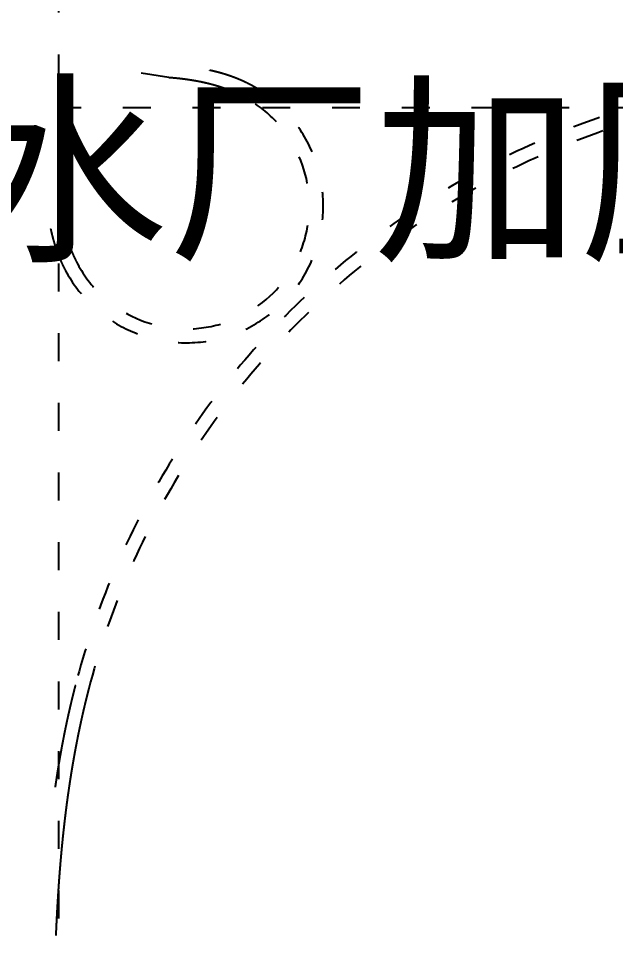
# Model space of a CAD drawing. Header units: millimetres. Extents: x 19715 to 35549, y 3563 to 14826.
# Drawn here: x 21232.6 to 21489.4, y 9319.4 to 9720.6 of the extents above; entities that cross this region are included whole.
import ezdxf

# ---------------------------------------------------------------- set-up
doc = ezdxf.new("R2010")
doc.units = ezdxf.units.MM
doc.linetypes.add('ACAD_ISO03W100', pattern=[30, 12, -18])
doc.layers.get('0').update_dxf_attribs({"linetype": 'ACAD_ISO03W100'})
doc.styles.add('样式 2', font='simhei.ttf')

msp = doc.modelspace()

# ---------------------------------------------------------------- linework, layer by layer
for points in [[(21249.94, 7833.18), (21249.94, 11293.27)], [(21249.94, 7833.18), (21249.94, 11293.27)], [(21249.94, 7833.18), (21249.94, 11293.27)], [(21709.48, 9682.17), (21249.94, 9682.16)], [(21709.48, 9682.17), (21272.44, 9682.16)]]:
    msp.add_lwpolyline(points)
for points in [[(21513.99, 9687.37, 0.000004), (21512.64, 9687.03, 0.000988)], [(21513.99, 9687.37, 0.000004), (21512.64, 9687.03, 0.000988)], [(21513.99, 9687.37, 0.000004), (21512.64, 9687.03, 0.000988)], [(21514.1, 9681.26, 0.000004), (21512.75, 9680.92, 0.272996), (21262.77, 9432.16, 0.000496), (21262.54, 9431.26, 0.000988), (21262.42, 9430.81, 0.000004), (21262.08, 9429.46, 0.000495), (21262.08, 9429.45, 0.000488), (21261.91, 9428.77, 0.000492), (21261.74, 9428.09, 0.000484), (21261.57, 9427.41, 0.000488), (21261.4, 9426.73, 0.00048), (21261.24, 9426.05, 0.000484), (21261.07, 9425.37, 0.000476), (21260.91, 9424.69, 0.00048), (21260.75, 9424.01, 0.000472), (21260.59, 9423.33, 0.000476), (21260.43, 9422.65, 0.000468), (21260.27, 9421.96, 0.000472), (21260.12, 9421.28, 0.000464), (21259.96, 9420.6, 0.000468), (21259.81, 9419.92, 0.00046), (21259.66, 9419.23, 0.000464), (21259.51, 9418.55, 0.000456), (21259.36, 9417.86, 0.00046), (21259.21, 9417.18, 0.000452), (21259.06, 9416.5, 0.000456), (21258.92, 9415.81, 0.000448), (21258.77, 9415.13, 0.000452), (21258.63, 9414.44, 0.000444), (21258.49, 9413.76, 0.000448), (21258.34, 9413.07, 0.00044), (21258.2, 9412.38, 0.000444), (21258.07, 9411.7, 0.000436), (21257.93, 9411.01, 0.00044), (21257.79, 9410.33, 0.000432), (21257.66, 9409.64, 0.000436), (21257.52, 9408.95, 0.000428), (21257.39, 9408.26, 0.000432), (21257.26, 9407.58, 0.000424), (21257.13, 9406.89, 0.000428), (21257, 9406.2, 0.00042), (21256.87, 9405.51, 0.000424), (21256.75, 9404.83, 0.000416), (21256.62, 9404.13, 0.00042), (21256.5, 9403.45, 0.000412), (21256.37, 9402.76, 0.000416), (21256.25, 9402.07, 0.000408), (21256.13, 9401.38, 0.000412), (21256.01, 9400.69, 0.000404), (21255.89, 9400, 0.000408), (21255.77, 9399.31, 0.0004), (21255.66, 9398.62, 0.000404), (21255.54, 9397.93, 0.000396), (21255.43, 9397.24, 0.0004), (21255.31, 9396.55, 0.000392), (21255.2, 9395.86, 0.000396), (21255.09, 9395.17, 0.000388), (21254.98, 9394.47, 0.000392), (21254.87, 9393.79, 0.000384), (21254.76, 9393.09, 0.000388), (21254.66, 9392.4, 0.00038), (21254.55, 9391.71, 0.000384), (21254.45, 9391.02, 0.000376), (21254.34, 9390.32, 0.00038), (21254.24, 9389.63, 0.000372), (21254.14, 9388.94, 0.000376), (21254.04, 9388.25, 0.000368), (21253.94, 9387.55, 0.000372), (21253.84, 9386.86, 0.000364), (21253.74, 9386.16, 0.000368), (21253.65, 9385.47, 0.00036), (21253.55, 9384.78, 0.000364), (21253.46, 9384.09, 0.000356), (21253.36, 9383.39, 0.00036), (21253.27, 9382.7, 0.000352), (21253.18, 9382, 0.000356), (21253.09, 9381.31, 0.000348), (21253, 9380.61, 0.000352), (21252.91, 9379.92, 0.000344), (21252.82, 9379.22, 0.000348), (21252.74, 9378.53, 0.00034), (21252.65, 9377.84, 0.000344), (21252.57, 9377.14, 0.000336), (21252.48, 9376.45, 0.00034), (21252.4, 9375.75, 0.000332), (21252.32, 9375.05, 0.000336), (21252.24, 9374.36, 0.000328), (21252.16, 9373.66, 0.000332), (21252.08, 9372.97, 0.000324), (21252, 9372.27, 0.000328), (21251.93, 9371.58, 0.00032), (21251.85, 9370.88, 0.000324), (21251.77, 9370.19, 0.000316), (21251.7, 9369.49, 0.00032), (21251.63, 9368.8, 0.000312), (21251.55, 9368.1, 0.000316), (21251.48, 9367.41, 0.000308), (21251.41, 9366.7, 0.000312), (21251.34, 9366.01, 0.000304), (21251.27, 9365.31, 0.000308), (21251.2, 9364.62, 0.0003), (21251.13, 9363.92, 0.000304), (21251.07, 9363.23, 0.000296), (21251, 9362.52, 0.0003), (21250.94, 9361.83, 0.000292), (21250.87, 9361.13, 0.000296), (21250.81, 9360.44, 0.000288), (21250.75, 9359.74, 0.000292), (21250.69, 9359.04, 0.000284), (21250.62, 9358.34, 0.000288), (21250.56, 9357.65, 0.00028), (21250.5, 9356.95, 0.000284), (21250.45, 9356.25, 0.000276), (21250.39, 9355.55, 0.00028), (21250.33, 9354.86, 0.000272), (21250.27, 9354.16, 0.000276), (21250.22, 9353.46, 0.000268), (21250.16, 9352.76, 0.000272), (21250.11, 9352.07, 0.000264), (21250.06, 9351.36, 0.000268), (21250.01, 9350.67, 0.00026), (21249.95, 9349.97, 0.000264), (21249.9, 9349.27, 0.000256), (21249.85, 9348.57, 0.00026), (21249.8, 9347.88, 0.000252), (21249.75, 9347.17, 0.000256), (21249.71, 9346.48, 0.000248), (21249.66, 9345.78, 0.000252), (21249.61, 9345.08, 0.000244), (21249.57, 9344.38, 0.000248), (21249.52, 9343.69, 0.00024), (21249.47, 9342.98, 0.000244), (21249.43, 9342.29, 0.000236), (21249.39, 9341.59, 0.00024), (21249.35, 9340.89, 0.000232), (21249.3, 9340.19, 0.000236), (21249.26, 9339.5, 0.000228), (21249.22, 9338.79, 0.000232), (21249.18, 9338.1, 0.000224), (21249.14, 9337.39, 0.000228), (21249.1, 9336.7, 0.00022), (21249.06, 9335.99, 0.000224), (21249.03, 9335.3, 0.000216), (21248.99, 9334.6, 0.00022), (21248.95, 9333.9, 0.000212), (21248.92, 9333.2, 0.000216), (21248.88, 9332.51, 0.000208), (21248.85, 9331.8, 0.000212), (21248.81, 9331.11, 0.000204), (21248.78, 9330.4, 0.000208), (21248.75, 9329.71, 0.0002), (21248.72, 9329, 0.000204), (21248.68, 9328.31, 0.000196), (21248.65, 9327.6, 0.0002), (21248.62, 9326.91, 0.000192), (21248.59, 9326.21, 0.00011), (21248.58, 9325.82)], [(21514.1, 9681.26, 0.000004), (21512.75, 9680.92, 0.272996), (21262.77, 9432.16, 0.000496), (21262.54, 9431.26, 0.000988), (21262.42, 9430.81, 0.000004), (21262.08, 9429.46, 0.000495), (21262.08, 9429.45, 0.000488), (21261.91, 9428.77, 0.000492), (21261.74, 9428.09, 0.000484), (21261.57, 9427.41, 0.000488), (21261.4, 9426.73, 0.00048), (21261.24, 9426.05, 0.000484), (21261.07, 9425.37, 0.000476), (21260.91, 9424.69, 0.00048), (21260.75, 9424.01, 0.000472), (21260.59, 9423.33, 0.000476), (21260.43, 9422.65, 0.000468), (21260.27, 9421.96, 0.000472), (21260.12, 9421.28, 0.000464), (21259.96, 9420.6, 0.000468), (21259.81, 9419.92, 0.00046), (21259.66, 9419.23, 0.000464), (21259.51, 9418.55, 0.000456), (21259.36, 9417.86, 0.00046), (21259.21, 9417.18, 0.000452), (21259.06, 9416.5, 0.000456), (21258.92, 9415.81, 0.000448), (21258.77, 9415.13, 0.000452), (21258.63, 9414.44, 0.000444), (21258.49, 9413.76, 0.000448), (21258.34, 9413.07, 0.00044), (21258.2, 9412.38, 0.000444), (21258.07, 9411.7, 0.000436), (21257.93, 9411.01, 0.00044), (21257.79, 9410.33, 0.000432), (21257.66, 9409.64, 0.000436), (21257.52, 9408.95, 0.000428), (21257.39, 9408.26, 0.000432), (21257.26, 9407.58, 0.000424), (21257.13, 9406.89, 0.000428), (21257, 9406.2, 0.00042), (21256.87, 9405.51, 0.000424), (21256.75, 9404.83, 0.000416), (21256.62, 9404.13, 0.00042), (21256.5, 9403.45, 0.000412), (21256.37, 9402.76, 0.000416), (21256.25, 9402.07, 0.000408), (21256.13, 9401.38, 0.000412), (21256.01, 9400.69, 0.000404), (21255.89, 9400, 0.000408), (21255.77, 9399.31, 0.0004), (21255.66, 9398.62, 0.000404), (21255.54, 9397.93, 0.000396), (21255.43, 9397.24, 0.0004), (21255.31, 9396.55, 0.000392), (21255.2, 9395.86, 0.000396), (21255.09, 9395.17, 0.000388), (21254.98, 9394.47, 0.000392), (21254.87, 9393.79, 0.000384), (21254.76, 9393.09, 0.000388), (21254.66, 9392.4, 0.00038), (21254.55, 9391.71, 0.000384), (21254.45, 9391.02, 0.000376), (21254.34, 9390.32, 0.00038), (21254.24, 9389.63, 0.000372), (21254.14, 9388.94, 0.000376), (21254.04, 9388.25, 0.000368), (21253.94, 9387.55, 0.000372), (21253.84, 9386.86, 0.000364), (21253.74, 9386.16, 0.000368), (21253.65, 9385.47, 0.00036), (21253.55, 9384.78, 0.000364), (21253.46, 9384.09, 0.000356), (21253.36, 9383.39, 0.00036), (21253.27, 9382.7, 0.000352), (21253.18, 9382, 0.000356), (21253.09, 9381.31, 0.000348), (21253, 9380.61, 0.000352), (21252.91, 9379.92, 0.000344), (21252.82, 9379.22, 0.000348), (21252.74, 9378.53, 0.00034), (21252.65, 9377.84, 0.000344), (21252.57, 9377.14, 0.000336), (21252.48, 9376.45, 0.00034), (21252.4, 9375.75, 0.000332), (21252.32, 9375.05, 0.000336), (21252.24, 9374.36, 0.000328), (21252.16, 9373.66, 0.000332), (21252.08, 9372.97, 0.000324), (21252, 9372.27, 0.000328), (21251.93, 9371.58, 0.00032), (21251.85, 9370.88, 0.000324), (21251.77, 9370.19, 0.000316), (21251.7, 9369.49, 0.00032), (21251.63, 9368.8, 0.000312), (21251.55, 9368.1, 0.000316), (21251.48, 9367.41, 0.000308), (21251.41, 9366.7, 0.000312), (21251.34, 9366.01, 0.000304), (21251.27, 9365.31, 0.000308), (21251.2, 9364.62, 0.0003), (21251.13, 9363.92, 0.000304), (21251.07, 9363.23, 0.000296), (21251, 9362.52, 0.0003), (21250.94, 9361.83, 0.000292), (21250.87, 9361.13, 0.000296), (21250.81, 9360.44, 0.000288), (21250.75, 9359.74, 0.000292), (21250.69, 9359.04, 0.000284), (21250.62, 9358.34, 0.000288), (21250.56, 9357.65, 0.00028), (21250.5, 9356.95, 0.000284), (21250.45, 9356.25, 0.000276), (21250.39, 9355.55, 0.00028), (21250.33, 9354.86, 0.000272), (21250.27, 9354.16, 0.000276), (21250.22, 9353.46, 0.000268), (21250.16, 9352.76, 0.000272), (21250.11, 9352.07, 0.000264), (21250.06, 9351.36, 0.000268), (21250.01, 9350.67, 0.00026), (21249.95, 9349.97, 0.000264), (21249.9, 9349.27, 0.000256), (21249.85, 9348.57, 0.00026), (21249.8, 9347.88, 0.000252), (21249.75, 9347.17, 0.000256), (21249.71, 9346.48, 0.000248), (21249.66, 9345.78, 0.000252), (21249.61, 9345.08, 0.000244), (21249.57, 9344.38, 0.000248), (21249.52, 9343.69, 0.00024), (21249.47, 9342.98, 0.000244), (21249.43, 9342.29, 0.000236), (21249.39, 9341.59, 0.00024), (21249.35, 9340.89, 0.000232), (21249.3, 9340.19, 0.000236), (21249.26, 9339.5, 0.000228), (21249.22, 9338.79, 0.000232), (21249.18, 9338.1, 0.000224), (21249.14, 9337.39, 0.000228), (21249.1, 9336.7, 0.00022), (21249.06, 9335.99, 0.000224), (21249.03, 9335.3, 0.000216), (21248.99, 9334.6, 0.00022), (21248.95, 9333.9, 0.000212), (21248.92, 9333.2, 0.000216), (21248.88, 9332.51, 0.000208), (21248.85, 9331.8, 0.000212), (21248.81, 9331.11, 0.000204), (21248.78, 9330.4, 0.000208), (21248.75, 9329.71, 0.0002), (21248.72, 9329, 0.000204), (21248.68, 9328.31, 0.000196), (21248.65, 9327.6, 0.0002), (21248.62, 9326.91, 0.000192), (21248.59, 9326.21, 0.00011), (21248.58, 9325.82)], [(21514.1, 9681.26, 0.000004), (21512.75, 9680.92, 0.272996), (21262.77, 9432.16, 0.000496), (21262.54, 9431.26, 0.000988), (21262.42, 9430.81, 0.000004), (21262.08, 9429.46, 0.000495), (21262.08, 9429.45, 0.000488), (21261.91, 9428.77, 0.000492), (21261.74, 9428.09, 0.000484), (21261.57, 9427.41, 0.000488), (21261.4, 9426.73, 0.00048), (21261.24, 9426.05, 0.000484), (21261.07, 9425.37, 0.000476), (21260.91, 9424.69, 0.00048), (21260.75, 9424.01, 0.000472), (21260.59, 9423.33, 0.000476), (21260.43, 9422.65, 0.000468), (21260.27, 9421.96, 0.000472), (21260.12, 9421.28, 0.000464), (21259.96, 9420.6, 0.000468), (21259.81, 9419.92, 0.00046), (21259.66, 9419.23, 0.000464), (21259.51, 9418.55, 0.000456), (21259.36, 9417.86, 0.00046), (21259.21, 9417.18, 0.000452), (21259.06, 9416.5, 0.000456), (21258.92, 9415.81, 0.000448), (21258.77, 9415.13, 0.000452), (21258.63, 9414.44, 0.000444), (21258.49, 9413.76, 0.000448), (21258.34, 9413.07, 0.00044), (21258.2, 9412.38, 0.000444), (21258.07, 9411.7, 0.000436), (21257.93, 9411.01, 0.00044), (21257.79, 9410.33, 0.000432), (21257.66, 9409.64, 0.000436), (21257.52, 9408.95, 0.000428), (21257.39, 9408.26, 0.000432), (21257.26, 9407.58, 0.000424), (21257.13, 9406.89, 0.000428), (21257, 9406.2, 0.00042), (21256.87, 9405.51, 0.000424), (21256.75, 9404.83, 0.000416), (21256.62, 9404.13, 0.00042), (21256.5, 9403.45, 0.000412), (21256.37, 9402.76, 0.000416), (21256.25, 9402.07, 0.000408), (21256.13, 9401.38, 0.000412), (21256.01, 9400.69, 0.000404), (21255.89, 9400, 0.000408), (21255.77, 9399.31, 0.0004), (21255.66, 9398.62, 0.000404), (21255.54, 9397.93, 0.000396), (21255.43, 9397.24, 0.0004), (21255.31, 9396.55, 0.000392), (21255.2, 9395.86, 0.000396), (21255.09, 9395.17, 0.000388), (21254.98, 9394.47, 0.000392), (21254.87, 9393.79, 0.000384), (21254.76, 9393.09, 0.000388), (21254.66, 9392.4, 0.00038), (21254.55, 9391.71, 0.000384), (21254.45, 9391.02, 0.000376), (21254.34, 9390.32, 0.00038), (21254.24, 9389.63, 0.000372), (21254.14, 9388.94, 0.000376), (21254.04, 9388.25, 0.000368), (21253.94, 9387.55, 0.000372), (21253.84, 9386.86, 0.000364), (21253.74, 9386.16, 0.000368), (21253.65, 9385.47, 0.00036), (21253.55, 9384.78, 0.000364), (21253.46, 9384.09, 0.000356), (21253.36, 9383.39, 0.00036), (21253.27, 9382.7, 0.000352), (21253.18, 9382, 0.000356), (21253.09, 9381.31, 0.000348), (21253, 9380.61, 0.000352), (21252.91, 9379.92, 0.000344), (21252.82, 9379.22, 0.000348), (21252.74, 9378.53, 0.00034), (21252.65, 9377.84, 0.000344), (21252.57, 9377.14, 0.000336), (21252.48, 9376.45, 0.00034), (21252.4, 9375.75, 0.000332), (21252.32, 9375.05, 0.000336), (21252.24, 9374.36, 0.000328), (21252.16, 9373.66, 0.000332), (21252.08, 9372.97, 0.000324), (21252, 9372.27, 0.000328), (21251.93, 9371.58, 0.00032), (21251.85, 9370.88, 0.000324), (21251.77, 9370.19, 0.000316), (21251.7, 9369.49, 0.00032), (21251.63, 9368.8, 0.000312), (21251.55, 9368.1, 0.000316), (21251.48, 9367.41, 0.000308), (21251.41, 9366.7, 0.000312), (21251.34, 9366.01, 0.000304), (21251.27, 9365.31, 0.000308), (21251.2, 9364.62, 0.0003), (21251.13, 9363.92, 0.000304), (21251.07, 9363.23, 0.000296), (21251, 9362.52, 0.0003), (21250.94, 9361.83, 0.000292), (21250.87, 9361.13, 0.000296), (21250.81, 9360.44, 0.000288), (21250.75, 9359.74, 0.000292), (21250.69, 9359.04, 0.000284), (21250.62, 9358.34, 0.000288), (21250.56, 9357.65, 0.00028), (21250.5, 9356.95, 0.000284), (21250.45, 9356.25, 0.000276), (21250.39, 9355.55, 0.00028), (21250.33, 9354.86, 0.000272), (21250.27, 9354.16, 0.000276), (21250.22, 9353.46, 0.000268), (21250.16, 9352.76, 0.000272), (21250.11, 9352.07, 0.000264), (21250.06, 9351.36, 0.000268), (21250.01, 9350.67, 0.00026), (21249.95, 9349.97, 0.000264), (21249.9, 9349.27, 0.000256), (21249.85, 9348.57, 0.00026), (21249.8, 9347.88, 0.000252), (21249.75, 9347.17, 0.000256), (21249.71, 9346.48, 0.000248), (21249.66, 9345.78, 0.000252), (21249.61, 9345.08, 0.000244), (21249.57, 9344.38, 0.000248), (21249.52, 9343.69, 0.00024), (21249.47, 9342.98, 0.000244), (21249.43, 9342.29, 0.000236), (21249.39, 9341.59, 0.00024), (21249.35, 9340.89, 0.000232), (21249.3, 9340.19, 0.000236), (21249.26, 9339.5, 0.000228), (21249.22, 9338.79, 0.000232), (21249.18, 9338.1, 0.000224), (21249.14, 9337.39, 0.000228), (21249.1, 9336.7, 0.00022), (21249.06, 9335.99, 0.000224), (21249.03, 9335.3, 0.000216), (21248.99, 9334.6, 0.00022), (21248.95, 9333.9, 0.000212), (21248.92, 9333.2, 0.000216), (21248.88, 9332.51, 0.000208), (21248.85, 9331.8, 0.000212), (21248.81, 9331.11, 0.000204), (21248.78, 9330.4, 0.000208), (21248.75, 9329.71, 0.0002), (21248.72, 9329, 0.000204), (21248.68, 9328.31, 0.000196), (21248.65, 9327.6, 0.0002), (21248.62, 9326.91, 0.000192), (21248.59, 9326.21, 0.00011), (21248.58, 9325.82)], [(21246.33, 9630.15, 0.001297), (21246.42, 9629.74, 0.002031), (21246.57, 9629.04, 0.002187), (21246.73, 9628.37, 0.002109), (21246.89, 9627.68, 0.002266), (21247.06, 9627.01, 0.002188), (21247.24, 9626.32, 0.002344), (21247.42, 9625.66, 0.002266), (21247.61, 9624.97, 0.002422), (21247.8, 9624.31, 0.002344), (21248, 9623.63, 0.0025), (21248.21, 9622.97, 0.002422), (21248.42, 9622.29, 0.002578), (21248.64, 9621.64, 0.0025), (21248.87, 9620.97, 0.002656), (21249.1, 9620.32, 0.002578), (21249.35, 9619.65, 0.002734), (21249.59, 9619.01, 0.002656), (21249.85, 9618.34, 0.002813), (21250.11, 9617.7, 0.002735), (21250.38, 9617.05, 0.002891), (21250.65, 9616.41, 0.002812), (21250.94, 9615.77, 0.002969), (21251.23, 9615.14, 0.002891), (21251.53, 9614.5, 0.003047), (21251.56, 9614.44, 0.000141), (21252.15, 9613.24, 0.005952), (21252.36, 9612.82, 0.003047), (21252.8, 9612, 1.3389), (21332.97, 9691.78, 0.003047), (21332.15, 9692.22, 0.005952), (21331.73, 9692.43, 0.000141), (21330.53, 9693.03, 0.003047), (21330.48, 9693.06, 0.002891), (21329.84, 9693.36, 0.002969), (21329.21, 9693.65, 0.002813), (21328.56, 9693.95, 0.002891), (21327.93, 9694.22, 0.002734), (21327.28, 9694.5, 0.002813), (21326.64, 9694.76, 0.002656), (21325.98, 9695.02, 0.002734), (21325.33, 9695.27, 0.002578), (21324.67, 9695.51, 0.002656), (21324.02, 9695.75, 0.0025), (21323.35, 9695.98, 0.002578), (21322.7, 9696.2, 0.002422), (21322.02, 9696.42, 0.0025), (21321.36, 9696.63, 0.002344), (21320.68, 9696.84, 0.002422), (21320.02, 9697.03, 0.002266), (21319.34, 9697.22, 0.002344), (21318.67, 9697.41, 0.002187), (21317.98, 9697.59, 0.002266), (21317.32, 9697.76, 0.00211), (21316.63, 9697.93, 0.002188), (21315.96, 9698.09, 0.002031), (21315.26, 9698.24, 0.001297), (21314.85, 9698.34)], [(21246.33, 9630.15, 0.001297), (21246.42, 9629.74, 0.002031), (21246.57, 9629.04, 0.002187), (21246.73, 9628.37, 0.002109), (21246.89, 9627.68, 0.002266), (21247.06, 9627.01, 0.002188), (21247.24, 9626.32, 0.002344), (21247.42, 9625.66, 0.002266), (21247.61, 9624.97, 0.002422), (21247.8, 9624.31, 0.002344), (21248, 9623.63, 0.0025), (21248.21, 9622.97, 0.002422), (21248.42, 9622.29, 0.002578), (21248.64, 9621.64, 0.0025), (21248.87, 9620.97, 0.002656), (21249.1, 9620.32, 0.002578), (21249.35, 9619.65, 0.002734), (21249.59, 9619.01, 0.002656), (21249.85, 9618.34, 0.002813), (21250.11, 9617.7, 0.002735), (21250.38, 9617.05, 0.002891), (21250.65, 9616.41, 0.002812), (21250.94, 9615.77, 0.002969), (21251.23, 9615.14, 0.002891), (21251.53, 9614.5, 0.003047), (21251.56, 9614.44, 0.000141), (21252.15, 9613.24, 0.005952), (21252.36, 9612.82, 0.003047), (21252.8, 9612, 1.3389), (21332.97, 9691.78, 0.003047), (21332.15, 9692.22, 0.005952), (21331.73, 9692.43, 0.000141), (21330.53, 9693.03, 0.003047), (21330.48, 9693.06, 0.002891), (21329.84, 9693.36, 0.002969), (21329.21, 9693.65, 0.002813), (21328.56, 9693.95, 0.002891), (21327.93, 9694.22, 0.002734), (21327.28, 9694.5, 0.002813), (21326.64, 9694.76, 0.002656), (21325.98, 9695.02, 0.002734), (21325.33, 9695.27, 0.002578), (21324.67, 9695.51, 0.002656), (21324.02, 9695.75, 0.0025), (21323.35, 9695.98, 0.002578), (21322.7, 9696.2, 0.002422), (21322.02, 9696.42, 0.0025), (21321.36, 9696.63, 0.002344), (21320.68, 9696.84, 0.002422), (21320.02, 9697.03, 0.002266), (21319.34, 9697.22, 0.002344), (21318.67, 9697.41, 0.002187), (21317.98, 9697.59, 0.002266), (21317.32, 9697.76, 0.00211), (21316.63, 9697.93, 0.002188), (21315.96, 9698.09, 0.002031), (21315.26, 9698.24, 0.001297), (21314.85, 9698.34)], [(21246.33, 9630.15, 0.001297), (21246.42, 9629.74, 0.002031), (21246.57, 9629.04, 0.002187), (21246.73, 9628.37, 0.002109), (21246.89, 9627.68, 0.002266), (21247.06, 9627.01, 0.002188), (21247.24, 9626.32, 0.002344), (21247.42, 9625.66, 0.002266), (21247.61, 9624.97, 0.002422), (21247.8, 9624.31, 0.002344), (21248, 9623.63, 0.0025), (21248.21, 9622.97, 0.002422), (21248.42, 9622.29, 0.002578), (21248.64, 9621.64, 0.0025), (21248.87, 9620.97, 0.002656), (21249.1, 9620.32, 0.002578), (21249.35, 9619.65, 0.002734), (21249.59, 9619.01, 0.002656), (21249.85, 9618.34, 0.002813), (21250.11, 9617.7, 0.002735), (21250.38, 9617.05, 0.002891), (21250.65, 9616.41, 0.002812), (21250.94, 9615.77, 0.002969), (21251.23, 9615.14, 0.002891), (21251.53, 9614.5, 0.003047), (21251.56, 9614.44, 0.000141), (21252.15, 9613.24, 0.005952), (21252.36, 9612.82, 0.003047), (21252.8, 9612, 1.3389), (21332.97, 9691.78, 0.003047), (21332.15, 9692.22, 0.005952), (21331.73, 9692.43, 0.000141), (21330.53, 9693.03, 0.003047), (21330.48, 9693.06, 0.002891), (21329.84, 9693.36, 0.002969), (21329.21, 9693.65, 0.002813), (21328.56, 9693.95, 0.002891), (21327.93, 9694.22, 0.002734), (21327.28, 9694.5, 0.002813), (21326.64, 9694.76, 0.002656), (21325.98, 9695.02, 0.002734), (21325.33, 9695.27, 0.002578), (21324.67, 9695.51, 0.002656), (21324.02, 9695.75, 0.0025), (21323.35, 9695.98, 0.002578), (21322.7, 9696.2, 0.002422), (21322.02, 9696.42, 0.0025), (21321.36, 9696.63, 0.002344), (21320.68, 9696.84, 0.002422), (21320.02, 9697.03, 0.002266), (21319.34, 9697.22, 0.002344), (21318.67, 9697.41, 0.002187), (21317.98, 9697.59, 0.002266), (21317.32, 9697.76, 0.00211), (21316.63, 9697.93, 0.002188), (21315.96, 9698.09, 0.002031), (21315.26, 9698.24, 0.001297), (21314.85, 9698.34)], [(21249.4, 9650.62, 0.001016), (21249.44, 9649.89, 0.001172), (21249.48, 9649.22, 0.001094), (21249.52, 9648.5, 0.00125), (21249.57, 9647.82, 0.001172), (21249.62, 9647.1, 0.001328), (21249.67, 9646.42, 0.00125), (21249.73, 9645.7, 0.001406), (21249.79, 9645.03, 0.001328), (21249.86, 9644.31, 0.001484), (21249.93, 9643.63, 0.001406), (21250, 9642.92, 0.001562), (21250.08, 9642.24, 0.001484), (21250.16, 9641.53, 0.001641), (21250.24, 9640.85, 0.001563), (21250.34, 9640.14, 0.001719), (21250.43, 9639.46, 0.001641), (21250.53, 9638.75, 0.001797), (21250.63, 9638.07, 0.001719), (21250.75, 9637.37, 0.001875), (21250.86, 9636.69, 0.001797), (21250.98, 9635.99, 0.001953), (21251.1, 9635.31, 0.001875), (21251.23, 9634.61, 0.002031), (21251.37, 9633.94, 0.001953), (21251.51, 9633.24, 0.002109), (21251.65, 9632.57, 0.002031), (21251.81, 9631.87, 0.002187), (21251.96, 9631.2, 0.002109), (21252.13, 9630.51, 0.002266), (21252.3, 9629.84, 0.002188), (21252.47, 9629.15, 0.002344), (21252.65, 9628.49, 0.002266), (21252.84, 9627.8, 0.002422), (21253.04, 9627.14, 0.002344), (21253.24, 9626.46, 0.0025), (21253.44, 9625.8, 0.002422), (21253.66, 9625.12, 0.002578), (21253.88, 9624.47, 0.0025), (21254.11, 9623.79, 0.002656), (21254.34, 9623.14, 0.002578), (21254.58, 9622.48, 0.002734), (21254.83, 9621.83, 0.002656), (21255.08, 9621.17, 0.002813), (21255.34, 9620.53, 0.002735), (21255.62, 9619.88, 0.002891), (21255.89, 9619.24, 0.002812), (21256.18, 9618.59, 0.002969), (21256.46, 9617.96, 0.002891), (21256.77, 9617.32, 0.003047), (21256.79, 9617.27, 0.000141), (21257.38, 9616.07, 0.005952), (21257.6, 9615.64, 0.003047), (21258.03, 9614.83, 1.3389), (21330.11, 9686.56, 0.003047), (21329.3, 9686.99, 0.005952), (21328.88, 9687.21, 0.000141), (21327.68, 9687.81, 0.003047), (21327.63, 9687.84, 0.002891), (21326.99, 9688.14, 0.002969), (21326.36, 9688.43, 0.002813), (21325.71, 9688.72, 0.002891), (21325.08, 9689, 0.002734), (21324.42, 9689.28, 0.002813), (21323.79, 9689.54, 0.002656), (21323.13, 9689.8, 0.002734), (21322.48, 9690.05, 0.002578), (21321.82, 9690.29, 0.002656), (21321.17, 9690.53, 0.0025), (21320.5, 9690.76, 0.002578), (21319.84, 9690.98, 0.002422), (21319.17, 9691.2, 0.0025), (21318.51, 9691.41, 0.002344), (21317.83, 9691.61, 0.002422), (21317.17, 9691.81, 0.002266), (21316.48, 9692, 0.002344), (21315.82, 9692.19, 0.002187), (21315.13, 9692.37, 0.002266), (21314.46, 9692.54, 0.00211), (21313.77, 9692.71, 0.002188), (21313.1, 9692.86, 0.002031), (21312.41, 9693.02, 0.002109), (21311.74, 9693.17, 0.001953), (21311.04, 9693.32, 0.002031), (21310.37, 9693.45, 0.001875), (21309.66, 9693.59, 0.001953), (21308.99, 9693.71, 0.001797), (21308.29, 9693.84, 0.001875), (21307.61, 9693.95, 0.001719), (21306.9, 9694.07, 0.001797), (21306.23, 9694.17, 0.001641), (21305.52, 9694.28, 0.001719), (21304.84, 9694.38, 0.001562), (21304.13, 9694.47, 0.00164), (21303.46, 9694.56, 0.001484), (21302.74, 9694.65, 0.001563), (21302.07, 9694.73, 0.001407), (21301.35, 9694.8, 0.001484), (21300.67, 9694.88, 0.001328), (21299.96, 9694.95, 0.001406), (21299.28, 9695.01, 0.00125), (21298.56, 9695.07, 0.001328), (21297.88, 9695.13, 0.001172), (21297.16, 9695.18), (21278.33, 9698.34)], [(21249.4, 9650.62, 0.001016), (21249.44, 9649.89, 0.001172), (21249.48, 9649.22, 0.001094), (21249.52, 9648.5, 0.00125), (21249.57, 9647.82, 0.001172), (21249.62, 9647.1, 0.001328), (21249.67, 9646.42, 0.00125), (21249.73, 9645.7, 0.001406), (21249.79, 9645.03, 0.001328), (21249.86, 9644.31, 0.001484), (21249.93, 9643.63, 0.001406), (21250, 9642.92, 0.001562), (21250.08, 9642.24, 0.001484), (21250.16, 9641.53, 0.001641), (21250.24, 9640.85, 0.001563), (21250.34, 9640.14, 0.001719), (21250.43, 9639.46, 0.001641), (21250.53, 9638.75, 0.001797), (21250.63, 9638.07, 0.001719), (21250.75, 9637.37, 0.001875), (21250.86, 9636.69, 0.001797), (21250.98, 9635.99, 0.001953), (21251.1, 9635.31, 0.001875), (21251.23, 9634.61, 0.002031), (21251.37, 9633.94, 0.001953), (21251.51, 9633.24, 0.002109), (21251.65, 9632.57, 0.002031), (21251.81, 9631.87, 0.002187), (21251.96, 9631.2, 0.002109), (21252.13, 9630.51, 0.002266), (21252.3, 9629.84, 0.002188), (21252.47, 9629.15, 0.002344), (21252.65, 9628.49, 0.002266), (21252.84, 9627.8, 0.002422), (21253.04, 9627.14, 0.002344), (21253.24, 9626.46, 0.0025), (21253.44, 9625.8, 0.002422), (21253.66, 9625.12, 0.002578), (21253.88, 9624.47, 0.0025), (21254.11, 9623.79, 0.002656), (21254.34, 9623.14, 0.002578), (21254.58, 9622.48, 0.002734), (21254.83, 9621.83, 0.002656), (21255.08, 9621.17, 0.002813), (21255.34, 9620.53, 0.002735), (21255.62, 9619.88, 0.002891), (21255.89, 9619.24, 0.002812), (21256.18, 9618.59, 0.002969), (21256.46, 9617.96, 0.002891), (21256.77, 9617.32, 0.003047), (21256.79, 9617.27, 0.000141), (21257.38, 9616.07, 0.005952), (21257.6, 9615.64, 0.003047), (21258.03, 9614.83, 1.3389), (21330.11, 9686.56, 0.003047), (21329.3, 9686.99, 0.005952), (21328.88, 9687.21, 0.000141), (21327.68, 9687.81, 0.003047), (21327.63, 9687.84, 0.002891), (21326.99, 9688.14, 0.002969), (21326.36, 9688.43, 0.002813), (21325.71, 9688.72, 0.002891), (21325.08, 9689, 0.002734), (21324.42, 9689.28, 0.002813), (21323.79, 9689.54, 0.002656), (21323.13, 9689.8, 0.002734), (21322.48, 9690.05, 0.002578), (21321.82, 9690.29, 0.002656), (21321.17, 9690.53, 0.0025), (21320.5, 9690.76, 0.002578), (21319.84, 9690.98, 0.002422), (21319.17, 9691.2, 0.0025), (21318.51, 9691.41, 0.002344), (21317.83, 9691.61, 0.002422), (21317.17, 9691.81, 0.002266), (21316.48, 9692, 0.002344), (21315.82, 9692.19, 0.002187), (21315.13, 9692.37, 0.002266), (21314.46, 9692.54, 0.00211), (21313.77, 9692.71, 0.002188), (21313.1, 9692.86, 0.002031), (21312.41, 9693.02, 0.002109), (21311.74, 9693.17, 0.001953), (21311.04, 9693.32, 0.002031), (21310.37, 9693.45, 0.001875), (21309.66, 9693.59, 0.001953), (21308.99, 9693.71, 0.001797), (21308.29, 9693.84, 0.001875), (21307.61, 9693.95, 0.001719), (21306.9, 9694.07, 0.001797), (21306.23, 9694.17, 0.001641), (21305.52, 9694.28, 0.001719), (21304.84, 9694.38, 0.001562), (21304.13, 9694.47, 0.00164), (21303.46, 9694.56, 0.001484), (21302.74, 9694.65, 0.001563), (21302.07, 9694.73, 0.001407), (21301.35, 9694.8, 0.001484), (21300.67, 9694.88, 0.001328), (21299.96, 9694.95, 0.001406), (21299.28, 9695.01, 0.00125), (21298.56, 9695.07, 0.001328), (21297.88, 9695.13, 0.001172), (21297.16, 9695.18), (21278.33, 9698.34)], [(21249.4, 9650.62, 0.001016), (21249.44, 9649.89, 0.001172), (21249.48, 9649.22, 0.001094), (21249.52, 9648.5, 0.00125), (21249.57, 9647.82, 0.001172), (21249.62, 9647.1, 0.001328), (21249.67, 9646.42, 0.00125), (21249.73, 9645.7, 0.001406), (21249.79, 9645.03, 0.001328), (21249.86, 9644.31, 0.001484), (21249.93, 9643.63, 0.001406), (21250, 9642.92, 0.001562), (21250.08, 9642.24, 0.001484), (21250.16, 9641.53, 0.001641), (21250.24, 9640.85, 0.001563), (21250.34, 9640.14, 0.001719), (21250.43, 9639.46, 0.001641), (21250.53, 9638.75, 0.001797), (21250.63, 9638.07, 0.001719), (21250.75, 9637.37, 0.001875), (21250.86, 9636.69, 0.001797), (21250.98, 9635.99, 0.001953), (21251.1, 9635.31, 0.001875), (21251.23, 9634.61, 0.002031), (21251.37, 9633.94, 0.001953), (21251.51, 9633.24, 0.002109), (21251.65, 9632.57, 0.002031), (21251.81, 9631.87, 0.002187), (21251.96, 9631.2, 0.002109), (21252.13, 9630.51, 0.002266), (21252.3, 9629.84, 0.002188), (21252.47, 9629.15, 0.002344), (21252.65, 9628.49, 0.002266), (21252.84, 9627.8, 0.002422), (21253.04, 9627.14, 0.002344), (21253.24, 9626.46, 0.0025), (21253.44, 9625.8, 0.002422), (21253.66, 9625.12, 0.002578), (21253.88, 9624.47, 0.0025), (21254.11, 9623.79, 0.002656), (21254.34, 9623.14, 0.002578), (21254.58, 9622.48, 0.002734), (21254.83, 9621.83, 0.002656), (21255.08, 9621.17, 0.002813), (21255.34, 9620.53, 0.002735), (21255.62, 9619.88, 0.002891), (21255.89, 9619.24, 0.002812), (21256.18, 9618.59, 0.002969), (21256.46, 9617.96, 0.002891), (21256.77, 9617.32, 0.003047), (21256.79, 9617.27, 0.000141), (21257.38, 9616.07, 0.005952), (21257.6, 9615.64, 0.003047), (21258.03, 9614.83, 1.3389), (21330.11, 9686.56, 0.003047), (21329.3, 9686.99, 0.005952), (21328.88, 9687.21, 0.000141), (21327.68, 9687.81, 0.003047), (21327.63, 9687.84, 0.002891), (21326.99, 9688.14, 0.002969), (21326.36, 9688.43, 0.002813), (21325.71, 9688.72, 0.002891), (21325.08, 9689, 0.002734), (21324.42, 9689.28, 0.002813), (21323.79, 9689.54, 0.002656), (21323.13, 9689.8, 0.002734), (21322.48, 9690.05, 0.002578), (21321.82, 9690.29, 0.002656), (21321.17, 9690.53, 0.0025), (21320.5, 9690.76, 0.002578), (21319.84, 9690.98, 0.002422), (21319.17, 9691.2, 0.0025), (21318.51, 9691.41, 0.002344), (21317.83, 9691.61, 0.002422), (21317.17, 9691.81, 0.002266), (21316.48, 9692, 0.002344), (21315.82, 9692.19, 0.002187), (21315.13, 9692.37, 0.002266), (21314.46, 9692.54, 0.00211), (21313.77, 9692.71, 0.002188), (21313.1, 9692.86, 0.002031), (21312.41, 9693.02, 0.002109), (21311.74, 9693.17, 0.001953), (21311.04, 9693.32, 0.002031), (21310.37, 9693.45, 0.001875), (21309.66, 9693.59, 0.001953), (21308.99, 9693.71, 0.001797), (21308.29, 9693.84, 0.001875), (21307.61, 9693.95, 0.001719), (21306.9, 9694.07, 0.001797), (21306.23, 9694.17, 0.001641), (21305.52, 9694.28, 0.001719), (21304.84, 9694.38, 0.001562), (21304.13, 9694.47, 0.00164), (21303.46, 9694.56, 0.001484), (21302.74, 9694.65, 0.001563), (21302.07, 9694.73, 0.001407), (21301.35, 9694.8, 0.001484), (21300.67, 9694.88, 0.001328), (21299.96, 9694.95, 0.001406), (21299.28, 9695.01, 0.00125), (21298.56, 9695.07, 0.001328), (21297.88, 9695.13, 0.001172), (21297.16, 9695.18), (21278.33, 9698.34)], [(21511.28, 9686.69, 0.272996), (21257.01, 9433.66, 0.000496), (21256.78, 9432.76, 0.000988), (21256.66, 9432.31, 0.000004), (21256.32, 9430.96, 0.000495), (21256.32, 9430.95, 0.000488), (21256.15, 9430.27, 0.000492), (21255.98, 9429.59, 0.000484), (21255.81, 9428.91, 0.000488), (21255.65, 9428.23, 0.00048), (21255.48, 9427.55, 0.000484), (21255.32, 9426.87, 0.000476), (21255.15, 9426.19, 0.00048), (21254.99, 9425.51, 0.000472), (21254.83, 9424.83, 0.000476), (21254.67, 9424.15, 0.000468), (21254.52, 9423.46, 0.000472), (21254.36, 9422.78, 0.000464), (21254.21, 9422.1, 0.000468), (21254.05, 9421.42, 0.00046), (21253.9, 9420.73, 0.000464), (21253.75, 9420.05, 0.000456), (21253.6, 9419.36, 0.00046), (21253.45, 9418.68, 0.000452), (21253.3, 9418, 0.000456), (21253.16, 9417.31, 0.000448), (21253.01, 9416.63, 0.000452), (21252.87, 9415.94, 0.000444), (21252.73, 9415.26, 0.000448), (21252.59, 9414.57, 0.00044), (21252.45, 9413.88, 0.000444), (21252.31, 9413.2, 0.000436), (21252.17, 9412.51, 0.00044), (21252.04, 9411.83, 0.000432), (21251.9, 9411.14, 0.000436), (21251.77, 9410.45, 0.000428), (21251.63, 9409.76, 0.000432), (21251.5, 9409.08, 0.000424), (21251.37, 9408.39, 0.000428), (21251.24, 9407.7, 0.00042), (21251.11, 9407.01, 0.000424), (21250.99, 9406.33, 0.000416), (21250.86, 9405.63, 0.00042), (21250.74, 9404.95, 0.000412), (21250.61, 9404.26, 0.000416), (21250.49, 9403.57, 0.000408), (21250.37, 9402.88, 0.000412), (21250.25, 9402.19, 0.000404), (21250.13, 9401.5, 0.000408), (21250.02, 9400.81, 0.0004), (21249.9, 9400.12, 0.000404), (21249.78, 9399.43, 0.000396), (21249.67, 9398.74, 0.0004), (21249.56, 9398.05, 0.000392), (21249.44, 9397.36, 0.000396), (21249.33, 9396.67, 0.000388), (21249.22, 9395.97, 0.000392), (21249.11, 9395.29, 0.000384), (21249.01, 9394.59, 0.000388), (21248.9, 9393.9, 0.00038), (21248.79, 9393.21, 0.000384), (21248.69, 9392.52, 0.000376), (21248.59, 9391.82, 0.00038), (21248.48, 9391.13, 0.000372), (21248.38, 9390.44, 0.000376), (21248.28, 9389.75, 0.00004), (21248.27, 9389.67)], [(21511.28, 9686.69, 0.272996), (21257.01, 9433.66, 0.000496), (21256.78, 9432.76, 0.000988), (21256.66, 9432.31, 0.000004), (21256.32, 9430.96, 0.000495), (21256.32, 9430.95, 0.000488), (21256.15, 9430.27, 0.000492), (21255.98, 9429.59, 0.000484), (21255.81, 9428.91, 0.000488), (21255.65, 9428.23, 0.00048), (21255.48, 9427.55, 0.000484), (21255.32, 9426.87, 0.000476), (21255.15, 9426.19, 0.00048), (21254.99, 9425.51, 0.000472), (21254.83, 9424.83, 0.000476), (21254.67, 9424.15, 0.000468), (21254.52, 9423.46, 0.000472), (21254.36, 9422.78, 0.000464), (21254.21, 9422.1, 0.000468), (21254.05, 9421.42, 0.00046), (21253.9, 9420.73, 0.000464), (21253.75, 9420.05, 0.000456), (21253.6, 9419.36, 0.00046), (21253.45, 9418.68, 0.000452), (21253.3, 9418, 0.000456), (21253.16, 9417.31, 0.000448), (21253.01, 9416.63, 0.000452), (21252.87, 9415.94, 0.000444), (21252.73, 9415.26, 0.000448), (21252.59, 9414.57, 0.00044), (21252.45, 9413.88, 0.000444), (21252.31, 9413.2, 0.000436), (21252.17, 9412.51, 0.00044), (21252.04, 9411.83, 0.000432), (21251.9, 9411.14, 0.000436), (21251.77, 9410.45, 0.000428), (21251.63, 9409.76, 0.000432), (21251.5, 9409.08, 0.000424), (21251.37, 9408.39, 0.000428), (21251.24, 9407.7, 0.00042), (21251.11, 9407.01, 0.000424), (21250.99, 9406.33, 0.000416), (21250.86, 9405.63, 0.00042), (21250.74, 9404.95, 0.000412), (21250.61, 9404.26, 0.000416), (21250.49, 9403.57, 0.000408), (21250.37, 9402.88, 0.000412), (21250.25, 9402.19, 0.000404), (21250.13, 9401.5, 0.000408), (21250.02, 9400.81, 0.0004), (21249.9, 9400.12, 0.000404), (21249.78, 9399.43, 0.000396), (21249.67, 9398.74, 0.0004), (21249.56, 9398.05, 0.000392), (21249.44, 9397.36, 0.000396), (21249.33, 9396.67, 0.000388), (21249.22, 9395.97, 0.000392), (21249.11, 9395.29, 0.000384), (21249.01, 9394.59, 0.000388), (21248.9, 9393.9, 0.00038), (21248.79, 9393.21, 0.000384), (21248.69, 9392.52, 0.000376), (21248.59, 9391.82, 0.00038), (21248.48, 9391.13, 0.000372), (21248.38, 9390.44, 0.000376), (21248.28, 9389.75, 0.00004), (21248.27, 9389.67)], [(21511.28, 9686.69, 0.272996), (21257.01, 9433.66, 0.000496), (21256.78, 9432.76, 0.000988), (21256.66, 9432.31, 0.000004), (21256.32, 9430.96, 0.000495), (21256.32, 9430.95, 0.000488), (21256.15, 9430.27, 0.000492), (21255.98, 9429.59, 0.000484), (21255.81, 9428.91, 0.000488), (21255.65, 9428.23, 0.00048), (21255.48, 9427.55, 0.000484), (21255.32, 9426.87, 0.000476), (21255.15, 9426.19, 0.00048), (21254.99, 9425.51, 0.000472), (21254.83, 9424.83, 0.000476), (21254.67, 9424.15, 0.000468), (21254.52, 9423.46, 0.000472), (21254.36, 9422.78, 0.000464), (21254.21, 9422.1, 0.000468), (21254.05, 9421.42, 0.00046), (21253.9, 9420.73, 0.000464), (21253.75, 9420.05, 0.000456), (21253.6, 9419.36, 0.00046), (21253.45, 9418.68, 0.000452), (21253.3, 9418, 0.000456), (21253.16, 9417.31, 0.000448), (21253.01, 9416.63, 0.000452), (21252.87, 9415.94, 0.000444), (21252.73, 9415.26, 0.000448), (21252.59, 9414.57, 0.00044), (21252.45, 9413.88, 0.000444), (21252.31, 9413.2, 0.000436), (21252.17, 9412.51, 0.00044), (21252.04, 9411.83, 0.000432), (21251.9, 9411.14, 0.000436), (21251.77, 9410.45, 0.000428), (21251.63, 9409.76, 0.000432), (21251.5, 9409.08, 0.000424), (21251.37, 9408.39, 0.000428), (21251.24, 9407.7, 0.00042), (21251.11, 9407.01, 0.000424), (21250.99, 9406.33, 0.000416), (21250.86, 9405.63, 0.00042), (21250.74, 9404.95, 0.000412), (21250.61, 9404.26, 0.000416), (21250.49, 9403.57, 0.000408), (21250.37, 9402.88, 0.000412), (21250.25, 9402.19, 0.000404), (21250.13, 9401.5, 0.000408), (21250.02, 9400.81, 0.0004), (21249.9, 9400.12, 0.000404), (21249.78, 9399.43, 0.000396), (21249.67, 9398.74, 0.0004), (21249.56, 9398.05, 0.000392), (21249.44, 9397.36, 0.000396), (21249.33, 9396.67, 0.000388), (21249.22, 9395.97, 0.000392), (21249.11, 9395.29, 0.000384), (21249.01, 9394.59, 0.000388), (21248.9, 9393.9, 0.00038), (21248.79, 9393.21, 0.000384), (21248.69, 9392.52, 0.000376), (21248.59, 9391.82, 0.00038), (21248.48, 9391.13, 0.000372), (21248.38, 9390.44, 0.000376), (21248.28, 9389.75, 0.00004), (21248.27, 9389.67)]]:
    msp.add_lwpolyline(points, format="xyb")

# ---------------------------------------------------------------- texts
at = {"color": 7, "style": '样式 2'}
msp.add_text('山南水厂加压站', height=65, dxfattribs=at).set_placement((21030.76, 9622.81))

doc.saveas('drawing.dxf')
